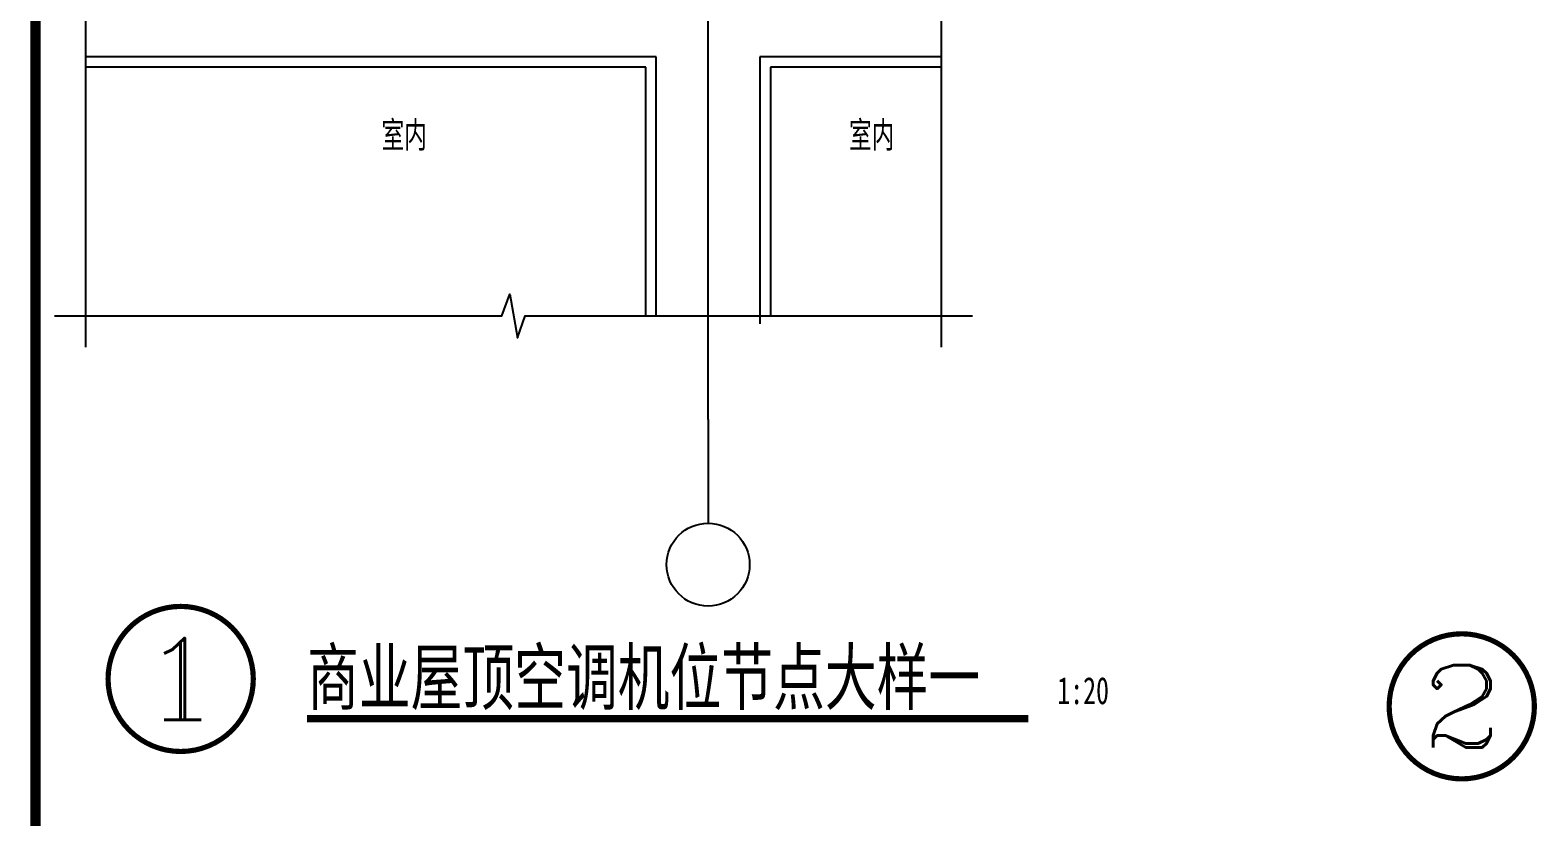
# Model space of a CAD drawing. Extents: x 718358 to 1668613, y -348838 to -159582.
# Drawn here: x 886178 to 889085, y -340518 to -339000 of the extents above; entities that cross this region are included whole.
import ezdxf
from ezdxf.enums import TextEntityAlignment as Align

# ---------------------------------------------------------------- set-up
doc = ezdxf.new("R2010")
doc.units = 0
doc.header["$LTSCALE"] = 1000
doc.linetypes.add('DOTE', pattern=[2.42, 2, -0.2, 0.02, -0.2])
for name, color, linetype in [('AXIS_TEXT', 7, 'Continuous'), ('PUB_TEXT', 10, 'Continuous'), ('建-可见线', 7, 'Continuous'), ('建-图框', 4, 'Continuous'), ('建-房间名', 7, 'Continuous'), ('建-柱子', 6, 'Continuous'), ('建-符号', 3, 'Continuous'), ('建-符号说明', 7, 'Continuous'), ('建-轴标', 3, 'Continuous'), ('建-轴网', 14, 'DOTE')]:
    doc.layers.add(name, color=color, linetype=linetype)
doc.styles.add('_TCH_LABEL', font='COMPLEX', dxfattribs={"bigfont": 'GBCBIG'})
doc.styles.add('_TCH_SPACE', font='gt单线西文.shx', dxfattribs={"width": 0.8, "height": 5, "bigfont": 'gt单线中文.shx'})
doc.styles.add('COMPLEX', font='COMPLEX')
doc.styles.add('黑体字', font='simhei.ttf', dxfattribs={"width": 0.7})

# ---------------------------------------------------------------- blocks, each defined once
blk = doc.blocks.new('_AXISO')
blk.add_circle((0, 0), 0.5)
at = {"layer": 'AXIS_TEXT', "style": 'COMPLEX', "width": 1.041667}
blk.add_attdef('A', text='', height=0.56, dxfattribs=at).set_placement((-0.25, -0.28), (0.25, -0.28), align=Align.FIT)

msp = doc.modelspace()

# ---------------------------------------------------------------- linework, layer by layer
at = {"layer": '建-可见线'}
for p, q in [((887365, -339071.4), (886285, -339071.4)), ((887365, -339551.4), (887365, -339071.4)), ((887935, -339071.4), (887605, -339071.4)), ((887605, -339071.4), (887605, -339551.4))]:
    msp.add_line(p, q, dxfattribs=at)
at = {"layer": '建-图框', "const_width": 20}
msp.add_lwpolyline([(886187.9, -348637.6), (902307.9, -348637.6), (902307.9, -337157.6), (886187.9, -337157.6)], close=True, dxfattribs=at)
at = {"layer": '建-柱子'}
for p, q in [((887385, -339051.4), (886285, -339051.4)), ((887385, -339551.4), (887385, -339051.4)), ((887935, -339051.4), (887585, -339051.4)), ((887585, -339051.4), (887585, -339566.5))]:
    msp.add_line(p, q, dxfattribs=at)
at = {"layer": '建-符号'}
for points in [[(886285, -339611.4), (886285, -338429.3), (886243, -338414), (886327, -338399.2), (886285, -338384.3), (886285, -337202.3)], [(887935, -339611.4), (887935, -338429.3), (887893, -338414), (887977, -338399.2), (887935, -338384.3), (887935, -337202.3)], [(886225, -339551.4), (887087.5, -339551.4), (887102.8, -339509.4), (887117.6, -339593.4), (887132.5, -339551.4), (887995, -339551.4)]]:
    msp.add_lwpolyline(points, dxfattribs=at)
at = {"layer": '建-符号', "const_width": 10}
for points in [[(886608.1, -340251.9, 1), (886328.1, -340251.9, 1)], [(889078.1, -340304.8, 1), (888798.1, -340304.8, 1)]]:
    msp.add_lwpolyline(points, format="xyb", close=True, dxfattribs=at)
at = {"layer": '建-符号', "const_width": 14}
msp.add_lwpolyline([(886711.8, -340328.5), (888102.3, -340328.5)], dxfattribs=at)
at = {"layer": '建-轴标'}
msp.add_line((887485, -339751.4), (887485, -339951.3), dxfattribs=at)
at = {"layer": '建-轴网', "linetype": 'DOTE'}
msp.add_lwpolyline([(887485, -339751.4), (887485, -337197.1)], dxfattribs=at)

# ---------------------------------------------------------------- block references
at = {"layer": '建-轴标', "xscale": 160, "yscale": 160, "zscale": 160}
msp.add_blockref('_AXISO', (887485, -340031.3), dxfattribs=at)

# ---------------------------------------------------------------- texts
at = {"layer": 'PUB_TEXT', "style": '_TCH_LABEL'}
for s, width, p, p2 in [('1', 2.333333, (886388.9, -340331.1), (886547.2, -340331.1)), ('2', 1.5, (888858.9, -340383.9), (889017.3, -340383.9))]:
    msp.add_text(s, height=158.4, dxfattribs=dict(at, width=width)).set_placement(p, p2, align=Align.FIT)
at = {"layer": '建-房间名', "style": '_TCH_SPACE', "width": 0.8}
for p in [(886855.4, -339232.4), (887756.9, -339232.4)]:
    msp.add_text('室内', height=57.32, dxfattribs=at).set_placement(p)
at = {"layer": '建-符号说明', "style": '黑体字', "width": 0.7}
for s, height, p in [('商业屋顶空调机位节点大样一', 104.557, (886711.8, -340300.5, 0)), ('1:20', 52.28, (888158.3, -340300.5, 0))]:
    msp.add_text(s, height=height, dxfattribs=at).set_placement(p)

doc.saveas('drawing.dxf')
